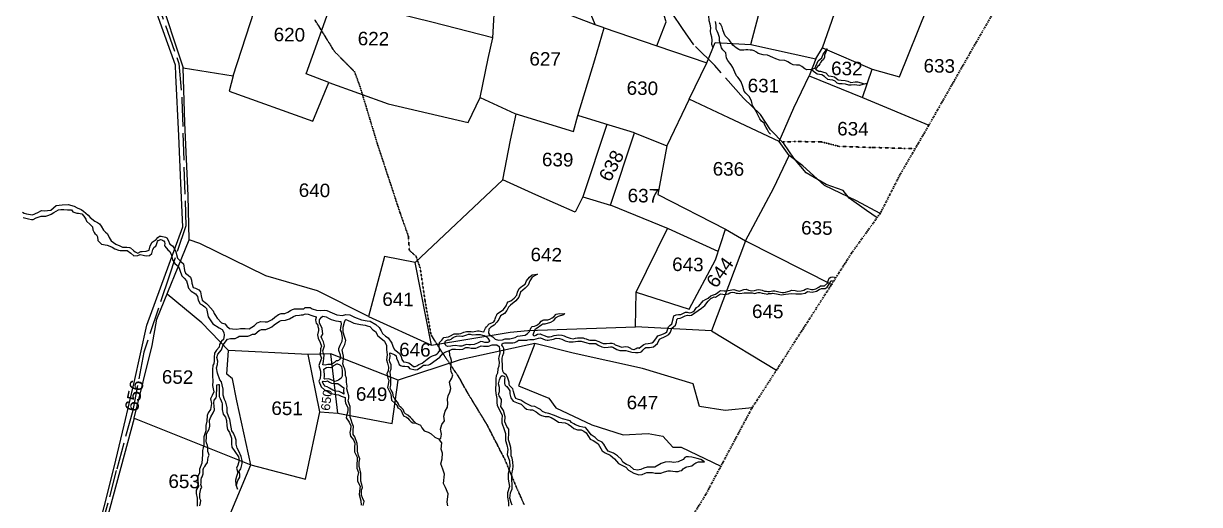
# Model space of a CAD drawing. Header units: inches. Extents: x 304037 to 460575, y 1453943 to 1639883.
# Drawn here: x 345619 to 347771, y 1593882 to 1594761 of the extents above; entities that cross this region are included whole.
import ezdxf

# ---------------------------------------------------------------- set-up
doc = ezdxf.new("R2010")
doc.units = ezdxf.units.IN
doc.header["$MEASUREMENT"] = 0
for name, pattern in [('ACAD_ISO02W100', [15, 12, -3]), ('ACAD_ISO07W100', [3, 0, -3]), ('BORDER', [1.75, 0.5, -0.25, 0.5, -0.25, 0, -0.25])]:
    doc.linetypes.add(name, pattern=pattern)
for name, color, linetype in [('CARTTRACK', 30, 'ACAD_ISO02W100'), ('NALA', 4, 'Continuous'), ('SURVEY_BND', 7, 'Continuous'), ('SURVEY_NO', 7, 'Continuous'), ('VILLAGE_AREA', 1, 'Continuous')]:
    doc.layers.add(name, color=color, linetype=linetype)
doc.layers.add('FOOTPATH', color=150, linetype='ACAD_ISO07W100', lineweight=30)
doc.layers.add('VILL_BOUNDARY', color=6, linetype='BORDER', lineweight=30)
doc.styles.get("Standard").update_dxf_attribs({"font": 'arial.ttf'})

# ---------------------------------------------------------------- blocks, each defined once
blk = doc.blocks.new('KANUPURUPALLE')
at = {"layer": 'CARTTRACK'}
for points in [[(726.79, -483.61), (722.05, -480.49), (714.26, -475.07), (711.47, -471.73), (703.9, -469.15), (694.99, -464.18), (689.35, -457.66), (684.79, -451.25), (678.87, -445.17), (674.3, -438.49), (666.68, -431.26), (653.68, -417.02), (644.18, -407.98), (639.14, -400.75), (634.48, -393.96)], [(404.07, -388.52), (415.48, -419.28), (417.04, -435.32), (419.54, -491.44), (412.38, -513.79), (401.65, -547.77), (397.06, -573.69), (390.09, -600.53), (385.2, -620.23)]]:
    blk.add_lwpolyline(points, dxfattribs=at)
at = {"layer": 'FOOTPATH', "ltscale": 0.001}
for points in [[(571.62, -613.17), (568.21, -605.88), (562.9, -593.56), (554.67, -578.03), (545.43, -563.32), (541.62, -556.61), (534.53, -546.55), (529.18, -538.28), (526.37, -523.47), (523.96, -508.65), (522.05, -503.54), (519.05, -500.93), (518.54, -494.72), (514.73, -484.4), (504.19, -453.83), (496.17, -428.59), (493.64, -422.01), (484.41, -412.89), (475.69, -399.17)], [(743.25, -452.73), (738.17, -452.67), (723.67, -452.43), (709.56, -452.2), (701.36, -450.23), (690.01, -450.31), (684.14, -450.58)]]:
    blk.add_lwpolyline(points, dxfattribs=at)
at = {"layer": 'NALA'}
for points in [[(346.81, -486.33), (347.63, -486.66), (348.62, -487.07), (350.4, -487.36), (351.39, -487.36), (353.73, -486.41), (355.26, -485.38), (356.55, -485.63), (359.4, -485.22), (361.83, -483.2), (364.43, -482.83), (367.19, -482.58), (369.87, -483.36), (371.1, -484.1), (372.92, -484.8), (373.99, -485.54), (376.05, -487.19), (377.04, -488.26), (379.1, -489.79), (380.25, -490.44), (381.2, -491.02), (381.99, -492.05), (382.97, -493.78), (383.88, -494.64), (384.62, -495.26), (385.28, -496.25), (385.61, -496.99), (386.38, -498.54), (388.61, -499.98), (390.26, -500.68), (391.57, -501.25), (392.73, -501.25), (393.39, -501.25), (394.71, -501.3), (395.08, -501.5), (396.44, -502.65), (397.14, -503.23), (398.33, -503.77), (399.74, -503.03), (400.35, -502.98), (402.09, -502.9), (403.36, -502.37), (403.78, -500.55), (404.68, -498.87), (406.5, -497.67), (407.2, -496.73), (407.86, -496.11), (408.6, -496.07), (410.54, -496.6), (411.11, -496.85), (411.81, -497.84), (412.48, -499.65), (413.74, -500.41), (414.65, -501.72), (415.29, -502.99), (415.98, -505.86), (417.57, -507.29), (418.71, -508.31), (419.22, -511.24), (419.66, -512.48), (420.93, -513.3), (421.98, -514.17), (422.43, -515.43), (422.62, -516.87), (423.25, -518.68), (424.23, -519.04), (425.66, -519.76), (426.42, -520.62), (426.76, -522.4), (427.27, -524.25), (429.19, -525.75), (429.87, -526.36), (432.2, -528.93), (432.63, -530.17), (433.21, -531.03), (433.97, -532.18), (435.94, -534.19), (437.47, -534.67), (438.38, -535.68), (439.53, -536.78), (440.97, -536.92), (442.84, -537.02), (444.42, -536.63), (446.48, -536.68), (448.34, -536.78), (450.64, -535.24), (451.89, -534), (453.47, -533.47), (455.39, -533.47), (456.49, -533.47), (458.5, -532.42), (459.6, -531.37), (461.28, -530.27), (462.47, -529.74), (464.06, -529.69), (465.44, -529.12), (466.59, -528.36), (467.5, -527.83), (468.32, -527.54), (468.94, -527.54), (469.71, -527.64), (472.53, -527.54), (473.11, -526.97), (474.16, -526.87), (475.26, -526.92), (476.13, -527.49), (478.14, -528.04), (479.94, -528.19), (481.6, -528.05), (482.71, -528.1), (485.17, -529.08), (487.19, -529.94), (489.76, -530.29), (491.16, -529.84), (492.93, -529.91), (495.07, -530.87), (498.16, -532.1), (500.68, -532.45), (501.98, -532.68), (504.66, -534), (506.09, -535.43), (507, -536.82), (507.63, -538.09), (509, -539.21), (510.22, -539.95), (511.77, -542.24), (512.37, -543.95), (513.08, -545.06), (514.44, -546), (515.25, -546.78), (516.03, -548.14), (516.32, -549.52), (517.14, -550.52), (518.35, -550.67), (519.49, -550.86), (520.69, -551.79), (521.6, -552.42), (522.32, -552.46), (523.05, -552.11), (523.9, -551.6), (525.38, -550.9), (527.6, -549.16), (528.75, -548.26), (529.94, -547.67), (531.22, -547.11), (531.98, -546.67), (532.54, -546.31), (533.19, -545.19), (532.94, -543.66), (533.01, -541.71), (534.01, -540.6), (534.91, -539.45), (535.9, -539.2), (536.94, -539.14), (537.55, -538.85), (539.45, -537.79), (540.59, -537.71), (541.59, -537.66), (542.47, -537.54), (543.71, -536.89), (544.99, -536.66), (546.18, -536.66), (546.96, -536.66), (547.6, -536.68), (548.36, -536.6), (549.87, -536.22), (550.62, -536.24), (551.73, -536.6), (552.38, -536.74), (552.8, -536.58), (552.86, -535.99), (553.3, -535.09), (553.79, -534.48), (555.03, -533.13), (556.09, -532.61), (556.95, -532.11), (557.44, -531.42), (557.62, -530.79), (557.94, -529.97), (558.36, -528.97), (558.5, -528.61), (561.25, -526.63), (562.47, -525.04), (562.83, -523.85), (563.27, -523.18), (564.38, -522.7), (565.86, -521.57), (567.04, -520.13), (567.42, -518.79), (568.11, -517.24), (569.62, -516.03), (570.75, -515.28), (571.36, -513.78), (572.62, -512.08), (573.83, -511.12), (576.14, -510.77), (573.83, -512.17), (572.72, -513.74), (572.03, -515.66), (570.75, -517.07), (568.74, -518.84), (567.98, -521), (566.73, -522.71), (564.38, -524.6), (563.5, -525.63), (562.78, -527.09), (561.72, -528.43), (560, -529.4), (559.16, -531.15), (558.32, -532.25), (557.15, -533.68), (555.66, -534.56), (554.86, -535.52), (554.67, -537.2), (555.21, -538), (556.66, -538.88), (557.79, -539.9), (559.28, -540.28), (561.04, -540.05), (562.11, -539.71), (562.67, -539.61), (564.22, -539.55), (564.77, -539.5), (566.61, -538.98), (567.66, -538.37), (571.07, -537.85), (572.01, -537.16), (573, -536.17), (573.63, -534.5), (574.13, -533.98), (575.09, -533.79), (575.91, -533.6), (576.45, -533.2), (577.46, -532.3), (578.03, -531.63), (578.76, -531.11), (579.22, -530.92), (580.18, -530.94), (581.02, -530.94), (581.94, -530.67), (582.93, -530.02), (583.73, -529.58), (584.72, -528.38), (586.18, -528.13), (587.71, -528.13), (588.53, -528.08), (587.92, -528.61), (585.58, -529.36), (584.28, -530.18), (583.73, -530.99), (583.21, -531.54), (582.16, -532.17), (579.77, -532.83), (578.6, -532.96), (578.31, -533.15), (575.89, -535.03), (575.31, -535.44), (574.69, -537.01), (574.51, -537.43), (574.41, -537.78), (574.7, -538.05), (575.11, -538.13), (575.8, -537.84), (576.45, -537.43), (577.68, -537.27), (578.32, -537.49), (579.88, -538.12), (581, -538.43), (581.88, -538.43), (582.77, -538.32), (583.51, -538.08), (583.93, -537.9), (585.94, -537.59), (587.26, -537.61), (588.42, -538.03), (589.3, -538.36), (590.98, -539), (592.37, -539.18), (593.35, -538.92), (594.26, -538.84), (594.87, -538.8), (595.79, -538.72), (596.77, -538.8), (597.45, -538.95), (598.17, -539.15), (599.16, -539.55), (599.78, -539.72), (601.81, -539.65), (601.93, -539.68), (602.23, -539.71), (603.75, -540.26), (604.64, -540.74), (605.76, -541.15), (606.71, -541.15), (607.29, -541.13), (608.64, -540.97), (609.34, -540.97), (609.67, -540.97), (610.59, -541.23), (611.09, -541.61), (612.03, -541.95), (612.81, -542.24), (613.97, -542.6), (615.74, -542.4), (616.73, -542.43), (617.33, -542.71), (617.88, -543), (618.25, -543.32), (619.46, -543.66), (619.56, -543.57), (620.39, -543.11), (620.88, -542.8), (621.46, -542.77), (621.85, -542.93), (622.59, -542.22), (623.8, -541.32), (624.52, -540.95), (625.8, -540.87), (626.71, -540.75), (627.32, -540.49), (628.17, -540.1), (628.7, -539.29), (629.41, -538.27), (630.02, -537.41), (631.31, -536.98), (632.46, -536.43), (633.33, -536.02), (633.95, -535.56), (634.45, -534.26), (634.64, -533.33), (635.29, -532.71), (636.13, -531.94), (636.72, -529.81), (637.05, -528.42), (637.96, -527.89), (639.01, -527.87), (640.03, -527.81), (642.09, -526.67), (642.91, -526.76), (643.87, -527), (644.69, -526.9), (645.43, -526.5), (646.17, -525.89), (647.07, -524.6), (648.02, -524), (649.96, -521.64), (651, -521.02), (652.17, -520.38), (653.3, -519.33), (654.04, -518.99), (655.43, -518.48), (656.45, -517.73), (657.12, -517.26), (657.72, -516.87), (659.26, -517.03), (659.97, -517.03), (661.05, -516.87), (663.43, -516.41), (664.36, -516.67), (665.84, -517), (666.35, -516.92), (667.97, -516.29), (668.94, -516.2), (669.99, -516.53), (671.46, -516.79), (672.68, -516.69), (673.66, -516.34), (674.58, -516.26), (676.03, -516.52), (677.08, -516.85), (678.01, -516.98), (678.67, -517), (679.31, -517.01), (680.89, -516.68), (681.75, -516.66), (683.55, -517.13), (684.98, -517.38), (685.94, -517.4), (688.06, -516.72), (689.26, -516.29), (690.7, -516.49), (691.94, -516.79), (693.42, -516.58), (694.55, -516.2), (695.4, -515.73), (696.21, -515.47), (698.03, -515.91), (698.81, -515.92), (699.89, -515.63), (701.26, -514.8), (702, -514.27), (703.8, -514.12), (705.03, -513.05), (705.32, -511.96), (705.88, -510.82), (706.57, -510.31), (707.37, -510.21), (708.17, -510.21), (708.89, -510.37)], [(678.89, -447.14), (678.06, -446.4), (677.41, -445.03), (676.9, -444.16), (676.36, -443.22), (675.94, -442.3), (674.84, -441.51), (674.08, -440.43), (673.45, -439.21), (672.64, -437.7), (672.37, -437.07), (671.64, -435.92), (670.68, -434.57), (670.28, -432.51), (669.14, -430.61), (667.63, -429.07), (666.94, -428.21), (666.33, -426.18), (665.58, -424.02), (664.62, -422.72), (663.97, -422.07), (663.42, -421.46), (662.61, -419.81), (661.76, -417.85), (661.01, -416.65), (660.3, -415.89), (659.45, -414.64), (658.85, -413.63), (658.59, -411.38), (657.24, -409.92), (656.53, -409.07), (655.59, -406.09), (655.56, -404.5), (654.97, -402.84), (654.5, -401.78), (654.13, -400.91), (654.05, -400), (654.05, -399.01), (653.78, -397.44)], [(652.67, -408.85), (652.3, -407.71), (652.3, -405.75), (652.27, -404.48), (651.69, -403.01), (651.53, -401.72), (651.72, -400.35), (651.32, -398.69), (650.89, -397.18), (650.8, -394.81), (650.28, -390.22), (650.28, -387.73), (650.49, -386.27)], [(696.6, -418.25), (694.68, -418.4), (693.74, -417.89), (692.37, -416.95), (691.35, -416.41), (690.06, -416.33), (688.49, -416.21), (687.4, -415.66), (686.18, -415), (685.59, -414.65), (684.81, -414.33), (682.44, -414.29), (680.72, -413.62), (679.47, -413.03), (677.08, -412.06), (675.08, -411.94), (672.89, -411.43), (672.18, -410.88), (671.13, -410.3), (670.26, -409.98), (669.25, -409.94), (668.34, -409.9), (667.44, -409.9), (666.46, -410.02), (665.64, -410.02), (664.82, -410.02), (664.35, -409.79), (664.35, -409.79), (663.13, -409.08), (661.57, -407.91), (659.86, -405.46), (658.92, -404.56), (658.18, -403.74), (657.71, -402.76), (657.04, -401.08), (656.8, -399.94), (656.06, -398.77), (655.39, -398.11)], [(696.6, -418.25), (698.14, -417.51), (698.64, -416.7), (699.24, -415.41), (699.59, -414.27), (701.25, -412.91), (701.86, -411.3), (702.67, -410.1), (703.49, -408.87), (702.46, -411.7), (702.4, -412.77), (701.86, -413.86), (701.09, -414.46), (700.66, -414.98), (700.3, -415.68), (699.97, -416.31), (699.4, -416.88), (698.94, -417.37), (698.45, -418.06), (699.95, -418.88), (700.66, -418.85), (701.67, -419.18), (703.03, -419.64), (704.31, -420.9), (705.54, -421.09), (706.91, -421.33), (708.6, -422.59), (709.96, -422.75), (711.74, -422.83), (712.96, -423.19), (714.31, -423.66), (716.14, -423.36), (717.17, -423.33), (718.87, -423.82), (720.23, -424.2), (721.35, -424.15), (717.99, -424.94), (715.84, -424.72), (714.42, -424.86), (713.35, -424.96), (711.85, -424.5), (710.43, -424.39), (709.15, -424.39), (708.17, -424.17), (707.32, -423.3), (706.31, -422.81), (704.87, -422.62), (703.99, -422.48), (702.55, -421.26), (701.33, -420.51), (699.26, -420.19), (698.69, -419.8), (697.62, -419.12), (696.6, -418.25)], [(347.22, -488.59), (348.37, -489), (349.65, -489.29), (350.98, -489.53), (351.65, -489.43), (352.95, -488.76), (353.43, -488.54), (355.12, -487.95), (357.21, -487.9), (358.66, -487.52), (359.62, -486.99), (360.85, -486.26), (361.86, -485.61), (362.8, -484.99), (363.91, -484.87), (365.21, -484.87), (366.81, -484.94), (367.48, -484.92), (368.01, -484.92), (368.64, -485.01), (368.93, -485.37), (369.26, -485.85), (370.16, -486.19), (370.98, -486.38), (371.82, -486.38), (373.26, -486.72), (374.16, -487.64), (375.1, -489.01), (375.43, -489.95), (377.03, -491.3), (378.06, -492.33), (378.19, -493.71), (378.88, -494.86), (379.22, -495.29), (379.86, -495.89), (380.34, -496.75), (380.51, -498.47), (382.23, -500.05), (384.67, -500.44), (385.83, -500.83), (386.91, -501.3), (388.2, -502.07), (389.74, -502.59), (390.51, -502.67), (392.79, -502.67), (393.69, -502.67)], [(393.69, -502.67), (395.27, -503.86), (396.68, -505), (398.46, -504.79), (399.42, -504.4), (400.76, -504.63), (401.4, -504.81), (402.24, -504.97), (403.63, -504.75), (404.59, -503.86), (405.02, -502.11), (405.61, -501.1), (406.35, -500.56), (406.65, -499.87), (407.09, -498.55), (407.37, -498.07), (407.79, -497.84), (408.05, -497.71), (408.31, -497.6), (408.91, -497.71), (409.14, -497.83), (409.69, -498.13), (409.81, -498.21), (410.09, -498.68), (410.26, -499.49), (410.22, -500.04), (410.27, -500.61), (411.68, -502.09), (412.61, -502.91), (413.4, -504.49), (413.85, -506.54), (414.93, -508.15), (416.48, -509.55), (417.09, -511.16), (418.08, -513.62), (419.16, -514.61), (420.17, -515.83), (420.56, -516.9), (421.18, -519.09), (422.24, -520.35), (424.25, -521.49), (425.19, -522.71), (425.51, -524.28), (426.45, -525.91), (427.33, -526.43), (428.48, -527.23), (429.22, -528), (429.2, -528), (429.2, -528), (429.2, -528), (429.2, -528)], [(500.12, -614.57), (500.46, -612.75), (499.71, -611.18), (499.27, -609.9), (499.27, -607.77), (499.62, -606.49), (499.33, -605.18), (498.8, -603.74), (498.77, -602.11), (498.77, -600.19), (498.42, -598.28), (497.98, -597.19), (498.08, -595.28), (498.33, -593.78), (497.7, -592.28), (497.2, -590.46), (497.2, -588.7), (496.95, -586.98), (495.88, -584.07), (495.19, -583.1), (495.19, -581.13), (495.32, -579.5), (494.63, -577.99), (494.25, -576.52), (493.75, -575.3), (493.72, -571.61), (493.72, -570.7), (493.25, -569.51), (492.81, -568.19), (493.09, -567), (493.09, -565.9), (492.52, -564.49), (492.15, -562.74), (492.15, -561.67), (491.87, -559.86), (491.83, -558.05), (491.4, -556.89), (491.4, -555.48), (491.05, -553.94), (490.61, -553.12), (490.2, -551.68), (490.45, -549.51), (490.48, -548.35), (490.11, -547.06), (489.73, -545.56), (490.99, -543.19), (491.33, -541.31), (490.7, -539.52), (490.14, -537.73), (490.14, -535.48), (490.67, -533.19), (490.96, -532.34), (491.3, -532.09), (492.02, -532.25), (493.62, -533.09), (494.75, -533.63), (497.8, -534.13), (499.84, -534.41), (500.78, -534.63), (501.91, -535.04), (503.35, -536.48), (504.45, -537.14), (505.51, -539.14), (506.96, -540.08), (508.59, -541.4), (509.44, -543.31), (509.44, -545.13), (509.82, -547.53), (509.54, -549.63), (509.94, -551.11), (510.41, -552.86), (510.38, -554.71), (509.82, -555.71), (510.23, -557.83), (510.76, -558.74), (510.38, -560.62), (510.2, -561.91), (510.89, -563.47), (511.73, -564.88), (512.08, -567.53), (513.71, -569), (514.4, -569.56), (514.9, -570.94), (515.88, -571.48), (516.22, -571.79), (516.86, -573.06), (517.42, -574.43), (518.74, -575.09), (519.34, -575.44), (519.93, -576.19), (520.94, -577.13), (521.69, -577.51), (522.94, -577.69), (522.38, -577), (521.28, -575.94), (520.53, -575.22), (519.34, -574.18), (518.33, -573.53), (517.92, -573.15), (517.23, -571.68), (516.29, -570.83), (515.66, -570.27), (515.1, -569.14), (514.72, -568.45), (513.84, -567.38), (513.31, -566.72), (512.9, -566.25), (512.56, -564.35), (511.8, -563.13), (511.33, -562.19), (511.52, -561.69), (511.65, -560.69), (511.65, -559.81), (511.65, -558.49), (511.27, -554.84), (511.68, -553.61), (511.71, -551.76), (511.05, -550.7), (510.89, -549.7), (511.18, -548.22), (511.05, -546.72), (511.05, -546.56), (512.62, -547.13), (513.21, -547.41), (513.75, -547.91), (514, -548.88), (514.72, -550.54), (515.25, -551.64), (515.82, -552.05), (516.67, -552.36), (517.7, -552.45), (518.96, -552.49), (519.21, -552.49), (519.87, -553.46), (522.31, -553.93), (523.38, -553.8), (524.04, -553.3), (524.73, -552.86), (526.02, -551.8), (527.12, -551.76), (528.43, -551.7), (529, -551.36), (533.18, -548.15), (534.53, -546.55), (535.88, -545.74), (537.42, -545.17), (538.74, -544.61), (540.09, -544.51), (542.06, -544.67), (543.47, -544.48), (544.7, -543.79), (545.92, -543.76), (547.15, -543.95), (548.21, -544.01), (549.22, -544.01), (549.97, -543.7), (551.57, -542.85), (552.54, -542.98), (554.85, -543.01), (556.39, -542.35), (558.49, -542.41), (559.56, -543.1), (559.75, -544.26), (559.94, -545.96), (559.5, -547.77), (559.31, -548.43), (559.59, -550.03), (559.56, -551.78), (559.15, -552.97), (558.93, -554.88), (558.43, -556.1), (558.21, -557.38), (558.34, -559.3), (558.12, -562.35), (558.27, -563.98), (558.81, -566.15), (558.87, -568), (558.96, -569.35), (560.47, -572.11), (561.35, -573.77), (561.16, -575.56), (561.14, -576.98), (562.25, -579.85), (562.82, -581.74), (562.89, -584.77), (563.59, -586.73), (563.99, -588.74), (563.77, -591.07), (564.88, -593.81), (564.96, -596.28), (564.29, -599.29), (564.32, -602.02), (564.99, -605.26), (564.19, -608.06), (564.09, -610.01), (564.66, -612.29), (564.66, -613.94)], [(566.28, -613.41), (565.8, -612.31), (565.25, -610.35), (565.45, -608.05), (566.16, -606.2), (566.2, -604.16), (566, -602.44), (566, -599.61), (566.31, -597.45), (566.47, -596.29), (566.31, -594.29), (565.92, -592.64), (565.49, -591.55), (565.49, -589.78), (565.37, -587.82), (564.78, -585.78), (564.31, -584.45), (564.31, -581.2), (564.31, -579.79), (563.36, -578.58), (562.5, -576.46), (562.62, -574.22), (561.79, -571.51), (560.65, -569.75), (560.86, -567.47), (560.86, -566.67), (559.89, -565), (559.58, -564.42), (559.89, -563.1), (559.89, -561.3), (559.4, -559.66), (559.89, -557.86), (560.42, -556.4), (561.04, -555.92), (562.05, -556.45), (562.18, -556.93), (562.18, -557.77), (562.18, -559.36), (562.36, -560.15), (562.71, -560.5), (563.15, -560.85), (563.99, -561.82), (564.52, -562.71), (564.57, -564.03), (565.05, -565.75), (566.15, -567.33), (568.27, -568.21), (569.73, -568.52), (571.05, -569.84), (572.02, -570.81), (573.7, -571.08), (574.7, -571), (576.45, -571.91), (577.86, -573), (578.71, -573.52), (580.43, -573.87), (581.87, -573.89), (583.09, -574.29), (584.89, -575.39), (586.42, -576.39), (589.39, -576.56), (590.72, -577.21), (592.13, -578.21), (593.22, -579.01), (594.87, -579.62), (596.53, -579.67), (597.71, -580.12), (598.71, -580.84), (599.73, -582.57), (600.58, -583.63), (601.84, -584.31), (603.56, -585.22), (604.09, -585.79), (605.92, -588.78), (607.32, -589.74), (609.51, -590.61), (611.5, -592.22), (613.35, -594.28), (615.32, -595.37), (616.52, -595.89), (617.82, -597.24), (620.09, -598.52), (622.4, -599.17), (623.86, -599.09), (625.18, -598.48), (625.92, -598.17), (626.64, -598.11), (627.1, -598.11), (628.47, -598.15), (629.62, -598.39), (630.52, -598.41), (631.19, -598.41), (632.22, -598.39), (633.73, -597.69), (635.38, -597.24), (636.4, -597.24), (637.45, -597.43), (638.62, -597.56), (639.21, -597.56), (639.82, -597.5), (640.58, -597.28), (641.46, -597), (642.13, -596.37), (642.5, -596.02), (643.18, -595.54), (643.68, -595.39), (645.86, -594.86), (646.75, -594.2), (647.69, -593.64), (648.84, -593.05), (650.8, -593.01), (651.43, -593.03), (649.8, -592.05), (648.19, -591.62), (645.84, -591.07), (644.29, -590.9), (643.36, -590.9), (642.7, -591.23), (642.07, -592.12), (639.74, -593.27), (637.87, -593.51), (636.15, -593.29), (634.06, -593.47), (632.19, -594.12), (629.47, -595.71), (626.03, -595.75), (624.55, -596.27), (623.2, -596.86), (621.72, -597.14), (620.2, -596.95), (618.39, -595.32), (616.91, -594.67), (615.23, -593.75), (614.6, -592.6), (612.83, -590.97), (610.93, -589.84), (608.58, -588.95), (607.73, -587.56), (606.67, -585.9), (605.9, -584.99), (604.03, -584.05), (602.72, -582.92), (601.03, -581.79), (599.28, -579.56), (598.45, -578.54), (597.19, -578.39), (595.95, -578.15), (594.01, -577.43), (593.12, -577), (592.18, -576.39), (591.51, -575.71), (588.16, -574.81), (586.6, -574.29), (584.53, -573.33), (582.09, -572.48), (580.5, -572.27), (579.16, -571.76), (578.22, -570.89), (577.44, -570.32), (575.79, -569.56), (574.26, -569.41), (571.24, -567.91), (569.43, -566.82), (568.06, -566.37), (567.19, -566.04), (566.73, -565.04), (566.23, -562.92), (565.9, -561.87), (565.14, -561.05), (564.33, -560.39), (564.16, -559.65), (564.14, -558.81), (563.44, -556.6), (562.76, -555.6), (561.72, -554.84), (561.31, -554.05), (561.13, -552.77), (561.13, -551.1), (560.93, -549.39), (560.93, -548.19), (561.17, -547.04), (561.61, -545.93), (561.63, -543.92), (561.2, -543), (560.78, -542.44), (560.91, -541.87), (561.37, -541.57), (561.94, -541.42), (562.81, -541.39), (565.25, -541.39), (565.57, -541.37), (566.53, -541.2), (567.36, -540.72), (568.16, -540.2), (568.56, -540.18), (569.12, -540.18), (570.06, -540.18), (570.8, -540.18), (571.76, -540.11), (572.3, -539.96), (573.06, -539.79), (573.43, -539.76), (573.85, -539.81), (574.87, -539.83), (576.95, -539.2), (577.8, -539.02), (578.84, -539.39), (579.93, -539.81), (580.78, -539.94), (581.35, -539.94), (583.72, -539.55), (584.9, -539.11), (586.31, -539.11), (587.36, -539.5), (588.88, -540.11), (590.67, -540.55), (592.42, -540.61), (594.47, -540.24), (595.9, -540.18), (598.47, -540.89), (599.52, -541.18), (601.3, -541.13), (602.48, -541.2), (603.48, -541.94), (605.18, -542.66), (606.55, -542.85), (608.01, -542.66), (609.01, -542.57), (609.55, -542.57), (610.01, -542.76), (611.79, -543.68), (613.25, -544.07), (614.42, -544.07), (615.81, -544.07), (616.86, -544.35), (617.88, -544.68), (618.49, -544.83), (620.15, -544.96), (620.97, -544.98), (621.39, -544.92), (622.41, -544.74), (622.91, -544.46), (623.43, -543.9), (624.24, -542.98), (624.78, -542.61), (626.31, -542.61), (628.16, -542.24), (629.08, -541.61), (629.95, -540.76), (630.73, -538.87), (633.55, -537.56), (634.81, -536.78), (635.64, -535.71), (636.16, -533.86), (637.8, -532.54), (638.15, -531.21), (638.3, -530.04), (638.85, -529.61), (639.76, -529.48), (640.5, -529.11), (642.05, -528.41), (643.09, -528.02), (644.11, -528.13), (644.83, -528.04), (647.74, -525.94), (649.17, -524.79), (650.65, -523.66), (652.2, -521.74), (653.33, -520.44), (654.77, -519.68), (655.38, -519.83), (657.13, -518.6), (657.78, -518.39), (658.63, -518.52), (659.53, -518.6), (660.99, -518.34), (661.73, -517.93), (662.23, -517.67), (663.1, -517.58), (663.86, -517.69), (664.53, -517.91), (665.08, -518.04), (666.23, -518.04), (668.06, -517.78), (668.65, -517.71), (669.3, -517.71), (669.91, -517.71), (671.7, -517.78), (672.74, -518.02), (674.31, -517.62), (675.01, -517.54), (676.16, -517.75), (677.07, -517.97), (677.84, -518.1), (678.64, -518.25), (678.99, -517.99), (680.3, -517.84), (680.75, -517.82), (682.53, -518.08), (684.71, -518.47), (686.56, -518.12), (689.11, -517.84), (691.11, -517.84), (693.55, -517.84), (695.27, -517.58), (696.2, -516.88), (698.37, -517.11), (700.29, -516.66), (701.44, -515.83), (702.42, -515.42), (704.1, -515.35), (704.95, -514.74), (706.17, -512.92), (706.58, -511.98), (707.26, -511.94), (707.88, -512.01)], [(429.22, -528), (429.97, -531.73), (431.17, -533.49), (432.1, -534.78), (434.96, -536.53), (436.28, -537.25), (437.03, -538.55), (437.21, -539.74), (436.91, -541.61), (436.13, -542.46), (435.2, -543.92), (435.16, -545.12), (433.99, -546.4), (432.99, -547.79), (432.92, -549.54), (432.92, -551.14), (432.82, -552.49), (432.35, -553.16), (432.25, -555.12), (432.35, -557.82), (432.53, -560.27), (432.31, -562.07), (432.68, -563.68), (432.99, -564.99), (432.34, -566.52), (431.52, -568.11), (431.97, -570.18), (431.63, -572.81), (430.55, -574.34), (430.1, -575.53), (430.1, -578.08), (429.61, -579.98), (429.63, -582.34), (428.82, -584.95), (428.82, -586.98), (428.82, -589.02), (428.57, -589.92), (428.33, -591.06), (428.33, -592.04), (428.33, -592.77), (428.08, -596.76), (427.06, -599.38), (427.08, -601.1), (426.31, -602.72), (426.44, -604.52), (426.69, -606.99), (425.8, -608.69), (425.8, -610.24), (426.15, -612.26), (426.22, -614.12), (426.22, -615.79)], [(427.49, -615.67), (427.77, -614.32), (427.88, -613.33), (427.59, -612.62), (427.38, -612.12), (427.34, -611.34), (427.34, -610.34), (427.84, -608.09), (428.16, -607.45), (427.84, -606.24), (427.84, -605.64), (427.84, -604.75), (427.84, -603.93), (427.98, -603.22), (428.34, -602.69), (428.7, -601.43), (428.7, -599.48), (429.02, -598.66), (429.44, -598.2), (429.9, -597.46), (430.54, -596.36), (430.94, -594.03), (431.26, -593.08), (430.94, -592.26), (430.65, -591.48), (430.62, -590.87), (430.62, -590.34), (430.62, -589.49), (430.51, -588.74), (430.05, -587.64), (429.94, -586.86), (429.94, -585.23), (429.94, -583.63), (431.19, -581.56), (431.4, -580.21), (431.26, -577.62), (431.76, -576.02), (432.75, -574.3), (433.36, -572.88), (433.29, -571.32), (433.11, -569.75), (433.22, -568.62), (434.07, -567.54), (434.18, -566.79), (434.25, -565.55), (434.25, -564.24), (434.25, -562.6), (434.35, -561.82), (434.99, -561.72), (435.31, -561.72), (435.38, -562.39), (435.38, -563.14), (435.38, -564.77), (435.38, -565.76), (435.42, -566.93), (435.85, -567.82), (436.31, -568.85), (436.66, -569.6), (436.77, -570.27), (436.77, -571.09), (436.77, -571.98), (436.84, -572.79), (437.27, -574.87), (438.3, -576.18), (438.83, -577.53), (438.98, -580.02), (439.22, -581.61), (440.22, -582.96), (441.08, -585.48), (441.11, -587.89), (441.36, -589.35), (442.64, -591.26), (444.31, -593.64), (444.7, -595.27), (444.1, -597.3), (443.49, -598.63), (444.17, -600.65), (443.6, -602.36), (443.21, -603.99), (443.31, -606.16), (444.13, -608.07), (443.63, -606.16), (444.24, -604.1), (445.06, -602.61), (445.06, -601.33), (444.7, -599.98), (445.52, -598.92), (445.98, -596.61), (445.98, -595.19), (445.52, -593.48), (444.52, -591.08), (443.77, -589.81), (443.28, -588), (443.21, -586.26), (442.81, -584.98), (441.96, -583.2), (441.22, -582.21), (440.86, -580.54), (440.29, -577.18), (439.62, -575.65), (439.01, -574.05), (439.01, -571.85), (438.34, -569.49), (437.8, -568.32), (437.09, -566.43), (437.06, -563.66), (436.66, -561.75), (436.31, -560.47), (435.63, -559.58), (434.46, -556.64), (434.07, -554.27), (434.53, -552.74), (434.53, -551.29), (434.18, -549.66), (434.57, -548.16), (436.13, -546.28), (436.85, -544.03), (438.77, -541.47), (440.15, -541.08), (442.21, -541.08), (443.28, -540.48), (443.96, -540.05), (445.06, -539.98), (446.83, -539.98), (447.83, -539.95), (448.68, -539.7), (449.89, -539.09), (450.85, -539.02), (452.78, -537.41), (453.81, -536.95), (455.66, -536.88), (457.54, -536.2), (458.43, -535.78), (459.36, -534.89), (461.81, -533.15), (462.45, -532.87), (464.37, -532.73), (466.13, -532.13), (467.89, -530.96), (468.99, -530.48), (470.67, -530.35), (471.34, -530.29), (472.18, -530.21), (472.83, -529.95), (473.4, -529.76), (474.41, -529.83), (476.16, -530.41), (477.03, -530.66), (477.68, -530.8), (478.07, -531.37), (477.74, -532.39), (477.9, -533.18), (478.05, -533.77), (478.82, -534.75), (478.82, -535.27), (479.2, -536.21), (479.18, -537.1), (478.68, -539.06), (479.1, -540.5), (479.97, -542.36), (480.57, -543.98), (480.1, -545.17), (479.97, -547.82), (480.67, -549.36), (479.9, -551.22), (479.48, -552.54), (480.25, -555.08), (480.37, -556.55), (480.1, -558.41), (479.55, -559.5), (480.72, -562), (482.21, -563.37), (483.43, -563.89), (484.7, -564.88), (486.51, -565.23), (488.45, -565.55), (489.57, -566.1), (491.39, -566.72), (491.37, -568.27), (491.54, -569.07), (491.99, -570.03), (492.61, -571.1), (492.68, -572.34), (492.46, -573.31), (492.07, -574.75), (492.04, -575.69), (493.26, -577.58), (494.06, -579.19), (494.03, -580.9), (493.73, -582.17), (494.06, -583.85), (495.33, -585.44), (496.02, -586.95), (495.85, -588.79), (495.85, -590.74), (497.07, -593.13), (497.14, -594.27), (496.92, -596.16), (497.07, -597.93), (497.72, -599.84), (497.37, -601.76), (497.32, -603.78), (498.61, -605.97), (498.37, -608.23), (498.14, -609.69), (498.99, -612.46), (499.09, -614.45)], [(484.81, -552.08), (483.43, -552.14), (482.35, -552.47), (481.33, -552.35), (481.57, -550.85), (481.75, -549.3), (481.75, -548.01), (481.48, -547.29), (481.15, -546.09), (481.96, -543.86), (481.42, -542), (480.76, -540.83), (480.37, -539.81), (481.03, -538.61), (480.76, -536.1), (479.53, -533.65), (479.53, -532.36), (480.43, -531.07), (480.97, -530.71), (482.53, -530.98), (483.52, -531.49), (484.69, -532.06), (485.77, -532.42), (486.79, -532.66), (487.93, -532.87), (488.5, -532.9), (489.09, -532.99), (489.15, -534.19), (488.86, -535.57), (488.8, -536.86), (489.18, -537.6), (489.67, -540.11), (489.61, -541.82), (488.71, -543.62), (488.11, -545.06), (488.14, -545.63), (488.89, -547.7), (489.04, -549.02), (488.68, -549.89), (488.23, -550.34), (487.72, -550.49), (487.15, -550.49), (486.79, -550.82), (486.46, -551.21), (485.98, -551.54), (484.81, -552.08)], [(538.1, -543.29), (536.76, -543.42), (535.97, -543.18), (535.63, -542.52), (535.37, -542.07), (535.48, -541.26), (535.76, -540.88), (536.67, -540.5), (537.46, -540.39), (538.1, -540.11), (538.57, -539.67), (539.08, -539.33), (539.64, -539.07), (540.47, -538.73), (541.75, -538.64), (542.92, -538.71), (543.39, -538.71), (545.1, -538.03), (545.82, -537.86), (546.53, -537.86), (547.55, -538.13), (549.04, -537.96), (550.39, -537.9), (551.05, -537.9), (552.11, -538.15), (552.75, -538.35), (553.91, -538.92), (554.48, -539.43), (555.21, -540.67), (555.08, -541.05), (554.42, -541.41), (553.16, -541.33), (552.2, -541.05), (551.37, -541.05), (550.81, -541.31), (549.96, -541.73), (548.45, -542.37), (546.74, -542.5), (546.12, -542.46), (545.01, -542.46), (544.16, -542.69), (543.01, -543.12), (541.98, -543.12), (540.02, -542.97), (538.81, -543.1), (538.1, -543.29)], [(522.94, -577.69), (525.03, -578.43), (525.71, -579.74), (526.75, -580.93), (528.55, -581.49), (529.82, -582.24), (531.5, -583.77), (533.48, -584.63), (534.12, -584.22), (534.38, -582.42), (533.97, -580.11), (534.6, -578.13), (535.65, -576.41), (535.39, -574.36), (535.95, -572.08), (536.93, -570.34), (537.11, -568.66), (536.93, -566.79), (537.19, -565.3), (537.94, -563.73), (538.31, -562.01), (537.75, -559.29), (538.69, -557.47), (539.06, -555.98), (538.39, -554.67), (538.2, -553.1), (538.39, -549.61), (538.13, -548.61), (537.6, -547.37), (537.42, -545.17)], [(488.38, -558.98), (486.79, -559.58), (485.08, -558.92), (484, -558.47), (482.32, -558.65), (481.9, -558.35), (482.02, -557.39), (482.14, -556.58), (481.84, -555.24), (481.75, -554.22), (482.98, -553.5), (483.91, -553.29), (484.66, -553.41), (485.5, -553.29), (486.19, -552.54), (487.54, -551.79), (487.72, -551.76), (488.89, -552.18), (489.52, -552.99), (489.97, -554.73), (490, -556.35), (489.91, -557.15), (489.52, -558.08), (488.38, -558.98)], [(490.72, -565.19), (489.88, -564.68), (488.68, -564.05), (487.24, -563.84), (485.83, -563.54), (484.45, -562.55), (483.28, -562.02), (482.32, -561.75), (481.93, -561.21), (481.48, -560.55), (481.3, -560.01), (481.45, -559.59), (482.77, -559.62), (483.43, -559.35), (484.3, -559.89), (485.29, -560.34), (486.31, -560.49), (486.82, -560.46), (488.02, -560.46), (490.69, -562.37), (490.69, -563.6), (490.72, -565.19), (490.72, -565.19)], [(537.65, -614.2), (537.36, -612.57), (537.7, -608.85), (536.52, -605.97), (535.69, -604.21), (536.02, -600.18), (535.27, -597.96), (534.35, -595.58), (534.81, -593.37), (534.98, -590.78), (534.39, -589.06), (534.6, -586.27), (534.1, -585.44), (533.48, -584.63)]]:
    blk.add_lwpolyline(points, dxfattribs=at)
at = {"layer": 'SURVEY_BND'}
for points in [[(599.07, -360.81), (595.98, -389.9), (600.27, -399.62), (575.36, -390.57), (557.48, -383.8), (560.3, -368.4), (562.85, -354.65), (566.55, -335.15)], [(482.19, -426.91), (508.79, -435.98), (544.42, -443.77), (549.59, -432.67), (552.96, -415.22), (554.83, -406.01), (527.66, -399.5), (511.96, -395.86), (516, -378.06), (517.57, -364.92)], [(439.68, -424.5), (437.94, -431.32), (475.34, -444.17), (482.19, -426.91), (472.19, -423.16), (483.64, -389.44), (471.32, -384.86), (471.18, -367.04)], [(604.36, -400.89), (627.82, -408.62), (631.85, -397.84), (630.01, -392.24), (634.59, -373.7)], [(627.82, -408.62), (650.2, -415.9), (653.7, -406.8), (669.62, -407.39), (675.37, -384.26), (677.89, -374.3)], [(405.82, -387.84), (417.37, -421.24), (439.68, -424.5), (454.17, -377.71), (452.96, -377.09)], [(554.83, -406.01), (555.61, -387.6), (516, -378.06)], [(669.62, -407.39), (698.56, -413.5), (701.41, -408.51), (709.76, -383.64), (711.56, -378.02)], [(372.42, -667.7), (380.74, -634.41), (389.09, -598.93), (393.27, -580.3), (397.56, -561.27), (402.85, -535.68), (418.28, -491.88), (417.09, -472.47), (415.94, -451.53), (414.24, -424.57), (414.06, -420.1), (402.64, -389.57), (401.06, -385.58)], [(701.41, -408.51), (723.69, -417.66), (735.93, -420.99), (747.75, -390.2), (750.52, -382.06)], [(549.59, -432.67), (565.03, -439.54), (591.24, -447.1), (593.08, -439.96), (600.38, -415.25), (604.36, -400.89), (600.27, -399.62)], [(682.72, -450.29), (660.26, -440.15), (642.5, -432.12), (650.2, -415.9)], [(698.56, -413.5), (695.75, -421.05), (719.49, -430.38), (723.69, -417.66)], [(560.14, -469.12), (521.66, -506.3), (508.06, -503.83), (501.34, -530.59), (478.41, -519.44), (455.38, -513.04), (425.93, -499.21), (421.07, -497.57), (420.33, -477.96), (418.51, -445.59), (417.37, -421.24)], [(728.07, -481.8), (717.48, -476.2), (703.11, -469.6), (693.4, -461.03), (687.3, -456.58), (682.72, -450.29), (689.15, -435.39), (695.75, -421.05)], [(642.5, -432.12), (632.82, -452.99), (629.08, -474.59), (659.38, -489.65), (668.37, -494.75), (680.69, -470.93), (687.3, -456.58)], [(719.49, -430.38), (749.21, -442.19)], [(595.8, -476.1), (592.58, -482.95), (574.93, -475.5), (560.14, -469.12), (563.37, -451.43), (565.74, -439.75)], [(618.35, -447.33), (605.14, -443.6), (593.08, -439.96)], [(606.06, -443.86), (595.8, -476.1), (608.19, -479.59)], [(656.3, -499.57), (634.05, -489.82), (608.19, -479.59), (618.35, -447.33), (632.82, -452.99)], [(653.83, -534.78), (620.09, -533.59), (620.09, -518.15), (643.76, -525.4), (655.14, -503.29), (659.38, -489.65)], [(620.09, -518.15), (633.65, -489.66)], [(668.37, -494.75), (653.83, -534.78), (682.95, -551.92)], [(668.37, -494.75), (706.96, -513.51)], [(397.74, -577.04), (405.29, -544.68), (407.29, -533.04), (421.07, -497.57)], [(501.34, -530.59), (529.44, -542.84), (521.66, -506.3)], [(672.31, -568.79), (660.43, -570.13), (648.9, -568.6), (646.06, -558.49), (623.41, -551.93), (592.5, -545.58), (575.43, -541.52), (542.28, -549.22), (514.84, -558.65), (484.78, -547.38), (474.66, -547.85), (439.23, -546.54), (427.19, -534.3), (411.65, -521.81)], [(529.44, -542.84), (564.4, -536.65), (572.13, -535.76), (620.09, -533.59)], [(575.43, -541.52), (568.33, -560.47), (581.86, -565.77), (585.03, -570.04), (601.19, -577.26), (615.2, -581.52), (626.35, -580.89), (632.84, -581.92), (637.27, -586.74), (640.99, -586.74), (658.79, -594.93)], [(397.74, -577.04), (449.82, -597.1), (443.32, -568.73), (441.16, -559.07), (438.63, -557.05), (439.23, -546.54)], [(449.82, -597.1), (474.28, -603.2), (480.27, -573.17), (474.66, -547.85)], [(480.27, -573.17), (488.23, -573.67), (484.78, -547.38)], [(488.23, -573.67), (512.44, -577.93), (514.84, -558.65)], [(397.74, -577.04), (386.13, -622.7), (389.75, -624.12), (434.71, -634.83), (449.82, -597.1)]]:
    blk.add_lwpolyline(points, dxfattribs=at)
at = {"layer": 'VILL_BOUNDARY'}
blk.add_lwpolyline([(644.57, -620.39), (652.17, -607.74), (672.31, -568.79), (682.95, -551.92), (706.96, -513.51), (715.57, -499.51), (728.07, -481.8), (736.54, -464.62), (749.21, -442.19), (766.94, -410.14), (799.06, -352.96), (820.87, -308.64), (827.46, -295.14), (833.54, -273.89), (844.2, -238.15), (854.17, -203.91), (863.13, -175.92), (867.36, -158.04), (862.12, -136.95), (839.13, -88.6), (823.58, -46.81), (811.25, -11.55), (800.92, 16.76), (802.11, 55.05)], dxfattribs=at)
blk.add_lwpolyline([(644.57, -620.39), (652.17, -607.74), (672.31, -568.79), (682.95, -551.92), (706.96, -513.51), (715.57, -499.51), (728.07, -481.8), (736.54, -464.62), (749.21, -442.19), (766.94, -410.14), (799.06, -352.96), (820.87, -308.64), (827.46, -295.14), (833.54, -273.89), (844.2, -238.15), (854.17, -203.91), (863.13, -175.92), (867.36, -158.04), (862.12, -136.95), (839.13, -88.6), (823.58, -46.81), (811.25, -11.55), (800.92, 16.76), (802.11, 55.05)], dxfattribs=at)
at = {"layer": 'SURVEY_NO'}
for s, p in [('620', (457.43, -408.85)), ('622', (494.82, -410.14)), ('627', (571.26, -418.09)), ('633', (746.48, -418.82)), ('632', (705.42, -420.53)), ('631', (668.43, -428.64)), ('630', (614.65, -430.51)), ('634', (708.48, -447.28)), ('639', (577.44, -462.75)), ('636', (653.4, -465.84)), ('640', (469.52, -477.83)), ('637', (615.73, -478.23)), ('635', (693.05, -491.51)), ('642', (572.94, -505)), ('643', (635.94, -508.5)), ('641', (507.32, -525.73)), ('645', (671.71, -528.89)), ('646', (515.12, -548.01)), ('652', (409.81, -561.57)), ('649', (496.16, -567.99)), ('647', (616.54, -570.14)), ('651', (458.67, -574.82)), ('653', (413.35, -607.88))]:
    blk.add_text(s, height=6, dxfattribs=at).set_placement(p)
for s, height, rotation, p in [('638', 6, 63.4092, (607.87, -469.72)), ('644', 6, 54.9777, (655.64, -516.3)), ('656', 6, 79.1026, (399.25, -574.56)), ('650', 4, 83.9844, (484.6, -572.78))]:
    blk.add_text(s, height=height, rotation=rotation, dxfattribs=at).set_placement(p)

msp = doc.modelspace()

# ---------------------------------------------------------------- block references
at = {"layer": 'VILLAGE_AREA', "xscale": 4.11690545397391, "yscale": 4.116905454022344, "zscale": 4.116905453970031, "rotation": 359.2242586303323}
msp.add_blockref('KANUPURUPALLE', (344216, 1596437.2), dxfattribs=at)

doc.saveas('drawing.dxf')
